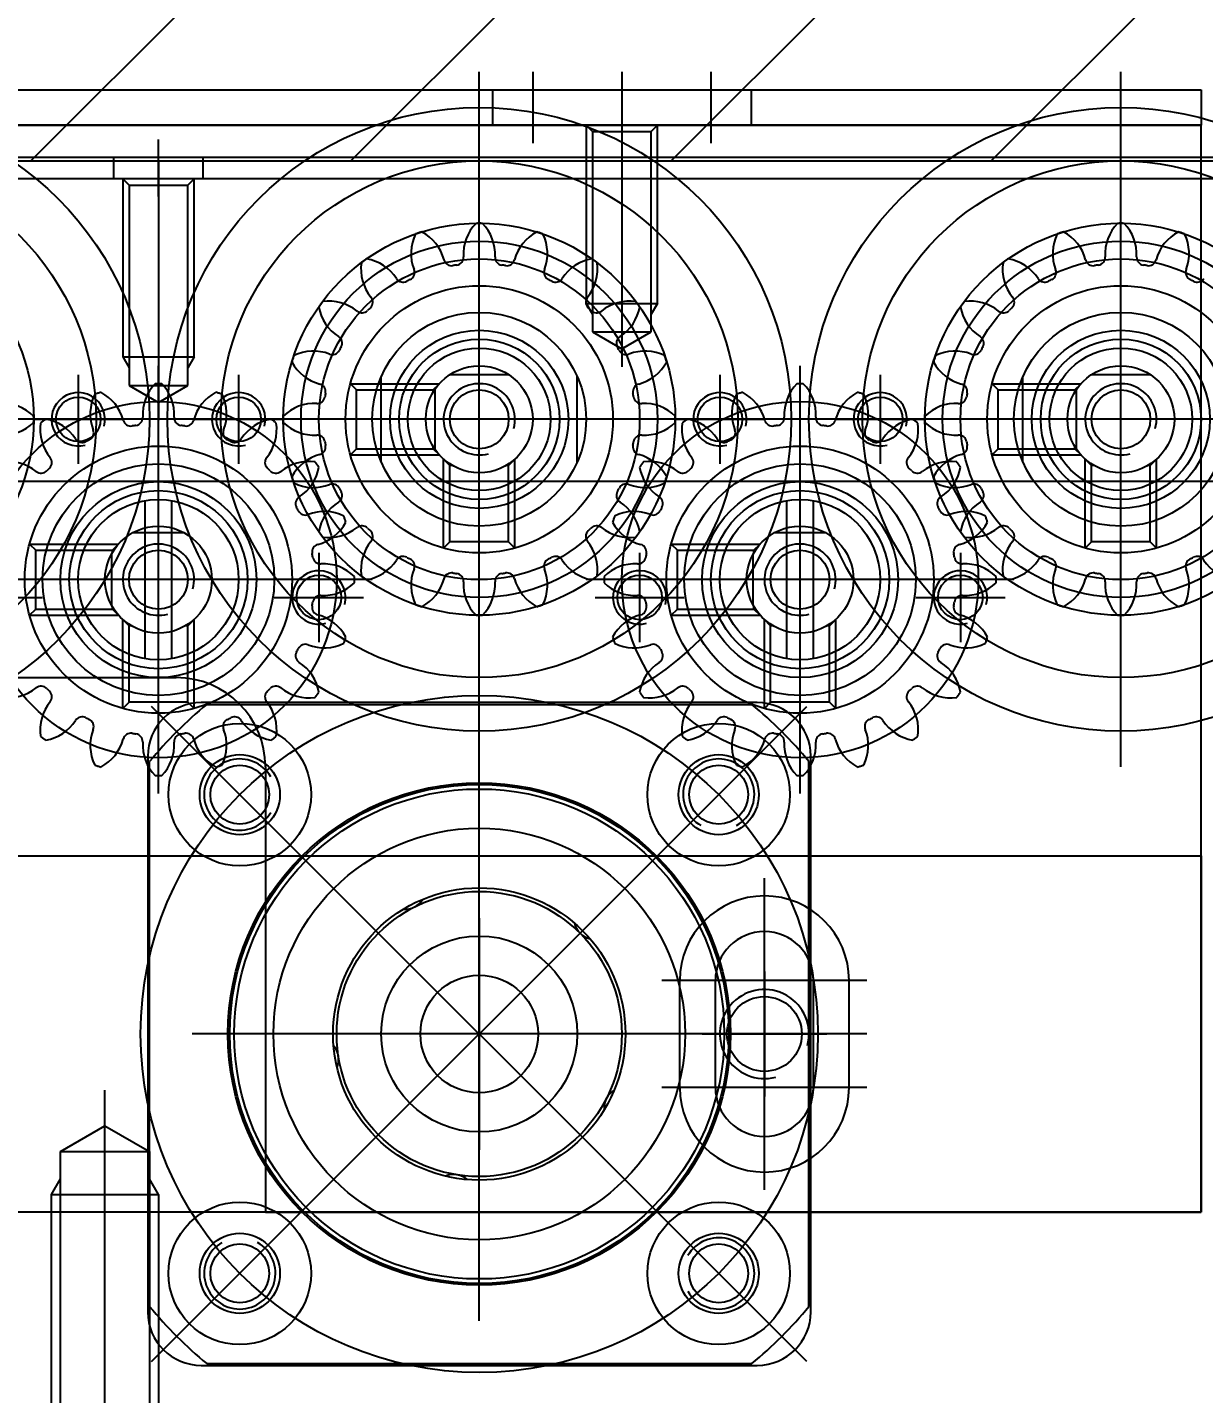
# Model space of a CAD drawing. Header units: inches. Extents: x 0 to 77285, y -118 to 40065.
# Drawn here: x 16558.3 to 16624.3, y 25626.4 to 25703.1 of the extents above; entities that cross this region are included whole.
import ezdxf

# ---------------------------------------------------------------- set-up
doc = ezdxf.new("R2010")
doc.units = ezdxf.units.IN
doc.header["$LTSCALE"] = 5
doc.header["$MEASUREMENT"] = 0
doc.layers.add('A', color=8, linetype='Continuous')
doc.styles.add('SCI', font='')
doc.styles.get('SCI').set_extended_font_data('Gulim')
doc.dimstyles.new('SCH', dxfattribs={"dimtxt": 2.5, "dimasz": 2, "dimexe": 1.25, "dimexo": 0.625, "dimtad": 1, "dimdec": 8, "dimtxsty": 'SCI', "dimcen": 2.5, "dimclrd": 4, "dimclre": 4, "dimclrt": 7, "dimadec": 8, "dimazin": 2, "dimtfac": 1, "dimtdec": 8, "dimtmove": 0, "dimatfit": 3, "dimfxl": 1, "dimarcsym": 0})

# ---------------------------------------------------------------- blocks, each defined once
blk = doc.blocks.new('A$Cc399747e')
h = blk.add_hatch()
h.set_pattern_fill('ANSI31', color=256, scale=4)
h.set_pattern_definition([(45, (8071.277, 63861.461), (-8.980256, 8.980256), [])])
h.paths.add_polyline_path([(891.797, 581), (491.797, 581), (491.797, 281), (891.797, 281)])
at = {"ltscale": 3}
for p, q in [((720.797, 656), (720.797, 633.157)), ((717.797, 639), (717.797, 654)), ((718.297, 636.6), (718.297, 653.5)), ((723.297, 653.5), (723.297, 636.6)), ((723.797, 654), (723.797, 639)), ((717.797, 639), (718.297, 638.134)), ((723.797, 639), (717.797, 639)), ((723.797, 639), (723.297, 638.134)), ((720.797, 635.157), (718.297, 636.6)), ((723.297, 636.6), (718.297, 636.6)), ((723.297, 636.6), (720.797, 635.157)), ((681.797, 612), (681.797, 597)), ((717.797, 612), (717.797, 597)), ((663.797, 608.5), (663.797, 582.5)), ((699.797, 608.5), (699.797, 582.5)), ((672.797, 603), (672.797, 608)), ((690.797, 603), (690.797, 608)), ((708.797, 603), (708.797, 608)), ((675.297, 605.5), (670.297, 605.5)), ((693.297, 605.5), (688.297, 605.5)), ((711.297, 605.5), (706.297, 605.5)), ((729.297, 605.5), (724.297, 605.5)), ((674.297, 604.5), (689.297, 604.5)), ((710.297, 604.5), (725.297, 604.5)), ((655.297, 599), (886.297, 599)), ((677.297, 593), (677.297, 598)), ((686.297, 593), (686.297, 598)), ((713.297, 593), (713.297, 598)), ((722.297, 593), (722.297, 598)), ((650.797, 595.5), (676.797, 595.5)), ((679.797, 595.5), (674.797, 595.5)), ((688.797, 595.5), (683.797, 595.5)), ((686.797, 595.5), (712.797, 595.5)), ((715.797, 595.5), (710.797, 595.5)), ((717.797, 581), (717.797, 595.553)), ((724.797, 595.5), (719.797, 595.5)), ((722.797, 595.5), (748.797, 595.5)), ((717.797, 594.553), (716.147, 593.6)), ((719.447, 593.6), (717.797, 594.553)), ((719.447, 593.6), (716.147, 593.6)), ((716.147, 593.6), (716.147, 582.35)), ((719.447, 582.35), (719.447, 593.6)), ((715.797, 592), (716.147, 592.606)), ((719.797, 592), (719.447, 592.606)), ((719.797, 592), (715.797, 592)), ((715.797, 592), (715.797, 582)), ((719.797, 582), (719.797, 592)), ((716.147, 582.35), (715.797, 582)), ((719.447, 582.35), (716.147, 582.35)), ((719.797, 582), (719.447, 582.35)), ((213.797, 582), (1040.797, 582)), ((213.797, 582), (1040.797, 582)), ((213.797, 580.8), (1040.797, 580.8))]:
    blk.add_line(p, q, dxfattribs=at)
for p, q in [((718.182, 648.385), (681.412, 611.615)), ((681.412, 648.385), (718.182, 611.615)), ((715.397, 648.6), (684.197, 648.6)), ((715.086, 648.5), (684.508, 648.5)), ((699.797, 646.1), (699.797, 613.9)), ((681.197, 645.6), (681.197, 614.4)), ((681.297, 645.289), (681.297, 614.711)), ((684.241, 645.556), (688.483, 641.314)), ((715.354, 645.556), (711.111, 641.314)), ((718.297, 645.289), (718.297, 614.711)), ((718.397, 614.4), (718.397, 645.6)), ((711.797, 640), (659.297, 640)), ((659.297, 640), (659.297, 579)), ((659.297, 620), (659.297, 640)), ((659.297, 640), (884.297, 640)), ((711.797, 615), (711.797, 640)), ((683.797, 638.75), (683.797, 621.25)), ((699.797, 623.5), (699.797, 636.5)), ((683.797, 626.5), (683.797, 633.5)), ((678.047, 633), (689.547, 633)), ((679.047, 633), (679.047, 627)), ((681.047, 633), (681.047, 627)), ((686.547, 633), (686.547, 627)), ((688.547, 633), (688.547, 627)), ((678.047, 630), (689.547, 630)), ((687.297, 630), (680.297, 630)), ((683.697, 630), (715.897, 630)), ((693.297, 630), (706.297, 630)), ((678.047, 627), (689.547, 627)), ((884.297, 620), (659.297, 620)), ((684.241, 614.444), (688.483, 618.686)), ((715.354, 614.444), (711.111, 618.686)), ((681.797, 616.5), (681.797, 592.5)), ((717.797, 616.5), (717.797, 592.5)), ((663.797, 615), (663.797, 576)), ((699.797, 615), (699.797, 576)), ((679.797, 611.729), (679.797, 606.736)), ((679.797, 611.729), (680.147, 611.379)), ((680.147, 611.379), (683.447, 611.379)), ((680.147, 611.379), (680.147, 607.086)), ((683.797, 611.729), (683.447, 611.379)), ((683.447, 611.379), (683.447, 607.086)), ((683.797, 611.729), (683.797, 606.736)), ((684.197, 611.4), (715.397, 611.4)), ((715.086, 611.5), (684.508, 611.5)), ((715.797, 611.729), (715.797, 606.736)), ((715.797, 611.729), (716.147, 611.379)), ((716.147, 611.379), (719.447, 611.379)), ((716.147, 611.379), (716.147, 607.086)), ((719.797, 611.729), (719.447, 611.379)), ((719.447, 611.379), (719.447, 607.086)), ((719.797, 611.729), (719.797, 606.736)), ((681.797, 610), (681.797, 599)), ((826.797, 610), (716.797, 610)), ((717.797, 610), (717.797, 599)), ((681.047, 608.937), (681.047, 600.063)), ((682.547, 608.937), (682.547, 600.063)), ((717.047, 608.937), (717.047, 600.063)), ((718.547, 608.937), (718.547, 600.063)), ((663.797, 607.5), (663.797, 583.5)), ((699.797, 607.5), (699.797, 583.5)), ((680.147, 607.086), (679.797, 606.736)), ((680.147, 607.086), (680.277, 607.086)), ((683.318, 607.086), (683.447, 607.086)), ((683.447, 607.086), (683.797, 606.736)), ((716.147, 607.086), (715.797, 606.736)), ((716.147, 607.086), (716.277, 607.086)), ((719.318, 607.086), (719.447, 607.086)), ((719.447, 607.086), (719.797, 606.736)), ((689.026, 606.5), (684.033, 606.5)), ((684.383, 606.15), (684.033, 606.5)), ((684.383, 606.15), (684.383, 606.021)), ((688.676, 606.15), (684.383, 606.15)), ((684.438, 603.077), (684.438, 605.923)), ((689.026, 606.5), (688.676, 606.15)), ((688.676, 606.15), (688.676, 602.85)), ((725.026, 606.5), (720.033, 606.5)), ((720.383, 606.15), (720.033, 606.5)), ((720.383, 606.15), (720.383, 606.021)), ((724.676, 606.15), (720.383, 606.15)), ((720.438, 603.077), (720.438, 605.923)), ((725.026, 606.5), (724.676, 606.15)), ((724.676, 606.15), (724.676, 602.85)), ((669.797, 604.5), (693.797, 604.5)), ((676.297, 604.5), (687.297, 604.5)), ((705.797, 604.5), (729.797, 604.5)), ((712.297, 604.5), (723.297, 604.5)), ((684.383, 602.85), (684.033, 602.5)), ((684.383, 602.979), (684.383, 602.85)), ((688.676, 602.85), (684.383, 602.85)), ((689.026, 602.5), (688.676, 602.85)), ((720.383, 602.85), (720.033, 602.5)), ((720.383, 602.979), (720.383, 602.85)), ((724.676, 602.85), (720.383, 602.85)), ((725.026, 602.5), (724.676, 602.85)), ((661.797, 602.729), (661.797, 597.736)), ((661.797, 602.729), (662.147, 602.379)), ((662.147, 602.379), (665.447, 602.379)), ((662.147, 602.379), (662.147, 598.086)), ((665.797, 602.729), (665.447, 602.379)), ((665.447, 602.379), (665.447, 598.086)), ((665.797, 602.729), (665.797, 597.736)), ((689.026, 602.5), (684.033, 602.5)), ((697.797, 602.729), (697.797, 597.736)), ((697.797, 602.729), (698.147, 602.379)), ((698.147, 602.379), (701.447, 602.379)), ((698.147, 602.379), (698.147, 598.086)), ((701.797, 602.729), (701.447, 602.379)), ((701.447, 602.379), (701.447, 598.086)), ((701.797, 602.729), (701.797, 597.736)), ((725.026, 602.5), (720.033, 602.5)), ((683.22, 601.859), (680.374, 601.859)), ((719.22, 601.859), (716.374, 601.859)), ((662.147, 598.086), (661.797, 597.736)), ((662.147, 598.086), (662.277, 598.086)), ((665.318, 598.086), (665.447, 598.086)), ((665.447, 598.086), (665.797, 597.736)), ((671.026, 597.5), (666.033, 597.5)), ((666.383, 597.15), (666.033, 597.5)), ((669.297, 597.898), (669.297, 593.102)), ((671.026, 597.5), (670.676, 597.15)), ((694.297, 597.898), (694.297, 593.102)), ((698.147, 598.086), (697.797, 597.736)), ((698.147, 598.086), (698.277, 598.086)), ((701.318, 598.086), (701.447, 598.086)), ((701.447, 598.086), (701.797, 597.736)), ((707.026, 597.5), (702.033, 597.5)), ((702.383, 597.15), (702.033, 597.5)), ((705.297, 597.898), (705.297, 593.102)), ((707.026, 597.5), (706.676, 597.15)), ((666.298, 593.843), (666.298, 597.157)), ((666.383, 597.15), (666.383, 597.021)), ((670.676, 597.15), (666.383, 597.15)), ((670.676, 597.15), (670.676, 593.85)), ((702.298, 593.843), (702.298, 597.157)), ((702.383, 597.15), (702.383, 597.021)), ((706.676, 597.15), (702.383, 597.15)), ((706.676, 597.15), (706.676, 593.85)), ((644.297, 595.5), (683.297, 595.5)), ((651.797, 595.5), (675.797, 595.5)), ((680.297, 595.5), (719.297, 595.5)), ((687.797, 595.5), (711.797, 595.5)), ((716.297, 595.5), (755.297, 595.5)), ((723.797, 595.5), (747.797, 595.5)), ((666.383, 593.85), (666.033, 593.5)), ((666.383, 593.979), (666.383, 593.85)), ((670.676, 593.85), (666.383, 593.85)), ((671.026, 593.5), (670.676, 593.85)), ((702.383, 593.85), (702.033, 593.5)), ((702.383, 593.979), (702.383, 593.85)), ((706.676, 593.85), (702.383, 593.85)), ((707.026, 593.5), (706.676, 593.85)), ((662.14, 592.999), (665.454, 592.999)), ((671.026, 593.5), (666.033, 593.5)), ((698.14, 592.999), (701.454, 592.999)), ((707.026, 593.5), (702.033, 593.5)), ((691.797, 578), (691.797, 592.553)), ((691.797, 591.553), (690.147, 590.6)), ((693.447, 590.6), (691.797, 591.553)), ((693.447, 590.6), (690.147, 590.6)), ((690.147, 590.6), (690.147, 579.35)), ((693.447, 579.35), (693.447, 590.6)), ((689.797, 589), (690.147, 589.606)), ((693.797, 589), (689.797, 589)), ((689.797, 589), (689.797, 579)), ((693.797, 589), (693.447, 589.606)), ((693.797, 579), (693.797, 589)), ((717.797, 583), (717.797, 579.8)), ((715.297, 582), (715.297, 580.8)), ((720.297, 582), (720.297, 580.8)), ((891.797, 581), (491.797, 581)), ((891.797, 581), (491.797, 581)), ((686.797, 576), (686.797, 580)), ((691.797, 576), (691.797, 580)), ((696.797, 576), (696.797, 580)), ((659.297, 579), (884.297, 579)), ((884.297, 579), (659.297, 579)), ((659.297, 577), (659.297, 579)), ((684.547, 577), (684.547, 579)), ((690.147, 579.35), (689.797, 579)), ((693.447, 579.35), (690.147, 579.35)), ((693.797, 579), (693.447, 579.35)), ((699.047, 577), (699.047, 579)), ((884.297, 577), (659.297, 577))]:
    blk.add_line(p, q)
for centre, radius in [((699.797, 630), 19), ((699.797, 630), 19), ((686.362, 643.435), 4), ((713.232, 643.435), 4), ((686.362, 643.435), 2.25), ((686.362, 643.435), 1.65), ((713.232, 643.435), 2.25), ((713.232, 643.435), 1.65), ((699.797, 630), 14.1), ((699.797, 630), 14), ((699.797, 630), 13.75), ((699.797, 630), 11.55), ((699.797, 630), 8.2), ((699.797, 630), 8), ((699.797, 630), 5.5), ((699.797, 630), 3.3), ((683.797, 630), 2.1), ((686.362, 616.565), 4), ((713.232, 616.565), 4), ((686.362, 616.565), 2.25), ((686.362, 616.565), 1.65), ((713.232, 616.565), 2.25), ((713.232, 616.565), 1.65), ((681.797, 604.5), 10), ((717.797, 604.5), 10), ((663.797, 595.5), 17.5), ((699.797, 595.5), 17.5), ((735.797, 595.5), 17.5), ((681.797, 604.5), 7.5), ((717.797, 604.5), 7.5), ((663.797, 595.5), 14.5), ((699.797, 595.5), 14.5), ((735.797, 595.5), 14.5), ((681.797, 604.5), 5), ((681.797, 604.5), 4.5), ((681.797, 604.5), 4.5), ((717.797, 604.5), 5), ((717.797, 604.5), 4.5), ((717.797, 604.5), 4.5), ((681.797, 604.5), 3), ((681.797, 604.5), 3), ((717.797, 604.5), 3), ((717.797, 604.5), 3), ((681.797, 604.5), 1.65), ((717.797, 604.5), 1.65), ((663.797, 595.5), 10), ((699.797, 595.5), 10), ((663.797, 595.5), 7.5), ((699.797, 595.5), 7.5), ((663.797, 595.5), 6), ((699.797, 595.5), 6), ((663.797, 595.5), 5), ((699.797, 595.5), 5), ((663.797, 595.5), 4.5), ((699.797, 595.5), 4.5), ((663.797, 595.5), 4), ((699.797, 595.5), 4), ((663.797, 595.5), 3), ((663.797, 595.5), 3), ((699.797, 595.5), 3), ((699.797, 595.5), 3), ((663.797, 595.5), 1.65), ((699.797, 595.5), 1.65)]:
    blk.add_circle(centre, radius)
for centre, radius in [((681.797, 604.5), 6.5), ((717.797, 604.5), 6.5), ((681.797, 604.5), 5.5), ((717.797, 604.5), 5.5), ((672.797, 605.5), 1.25), ((690.797, 605.5), 1.25), ((708.797, 605.5), 1.25), ((663.797, 595.5), 11), ((699.797, 595.5), 11), ((735.797, 595.5), 11), ((663.797, 595.5), 9), ((699.797, 595.5), 9), ((677.297, 595.5), 1.25), ((686.297, 595.5), 1.25), ((713.297, 595.5), 1.25), ((722.297, 595.5), 1.25)]:
    blk.add_circle(centre, radius, dxfattribs=at)
for centre, radius, start, end in [((684.197, 645.6), 3, 90, 180), ((699.797, 630), 24, 129.57122, 140.42878), ((699.797, 630), 24, 39.57122, 50.42878), ((715.397, 645.6), 3, 0, 90), ((686.362, 643.435), 2, 30, 330), ((713.232, 643.435), 2, 300, 240), ((701.235, 639.077), 1.19, 229.42298, 292.57702), ((683.797, 633), 4.75, 0, 180), ((683.797, 633), 2.75, 0, 180), ((691.608, 634.172), 1.19, 301.42298, 4.57702), ((683.797, 630), 2.5, 165, 105), ((708.875, 631.438), 1.19, 157.42298, 220.57702), ((683.797, 627), 4.75, 180, 0), ((683.797, 627), 2.75, 180, 0), ((693.299, 623.501), 1.19, 13.42298, 76.57702), ((703.97, 621.811), 1.19, 85.42298, 148.57702), ((686.362, 616.565), 2, 120, 60), ((713.232, 616.565), 2, 210, 150), ((683.409, 613.758), 2.5, 135.86546, 183.15785), ((681.797, 604.5), 11, 90, 90.94936), ((681.797, 604.5), 11, 89.05064, 90), ((680.185, 613.758), 2.5, 356.84215, 44.13454), ((719.409, 613.758), 2.5, 135.86546, 183.15785), ((717.797, 604.5), 11, 90, 90.94936), ((717.797, 604.5), 11, 89.05064, 90), ((716.185, 613.758), 2.5, 356.84215, 44.13454), ((680.47, 613.803), 2.5, 153.86546, 201.15785), ((681.797, 604.5), 11, 108, 108.94936), ((681.797, 604.5), 11, 107.05064, 108), ((677.403, 612.806), 2.5, 14.84215, 62.13454), ((684.197, 614.4), 3, 180, 270), ((699.797, 630), 24, 219.57122, 230.42878), ((686.191, 612.806), 2.5, 117.86546, 165.15785), ((681.797, 604.5), 11, 72, 72.94936), ((681.797, 604.5), 11, 71.05064, 72), ((683.125, 613.803), 2.5, 338.84215, 26.13454), ((716.797, 615), 5, 180, 270), ((716.47, 613.803), 2.5, 153.86546, 201.15785), ((717.797, 604.5), 11, 108, 108.94936), ((717.797, 604.5), 11, 107.05064, 108), ((713.403, 612.806), 2.5, 14.84215, 62.13454), ((699.797, 630), 24, 309.57122, 320.42878), ((715.397, 614.4), 3, 270, 0), ((722.191, 612.806), 2.5, 117.86546, 165.15785), ((717.797, 604.5), 11, 72, 72.94936), ((717.797, 604.5), 11, 71.05064, 72), ((719.125, 613.803), 2.5, 338.84215, 26.13454), ((681.797, 604.5), 11, 125.05064, 126), ((675.052, 611.042), 2.5, 32.84215, 80.13454), ((680.472, 613.596), 0.442, 278.28904, 3.15785), ((683.122, 613.596), 0.442, 176.84215, 261.71096), ((688.543, 611.042), 2.5, 99.86546, 147.15785), ((681.797, 604.5), 11, 54, 54.94936), ((717.797, 604.5), 11, 125.05064, 126), ((711.052, 611.042), 2.5, 32.84215, 80.13454), ((716.472, 613.596), 0.442, 278.28904, 3.15785), ((719.122, 613.596), 0.442, 176.84215, 261.71096), ((724.543, 611.042), 2.5, 99.86546, 147.15785), ((717.797, 604.5), 11, 54, 54.94936), ((677.66, 612.937), 2.5, 171.86546, 219.15785), ((681.797, 604.5), 11, 126, 126.94936), ((677.726, 612.741), 0.442, 296.28904, 21.15785), ((680.247, 613.56), 0.442, 194.84215, 279.71096), ((681.797, 604.5), 8.75, 99, 99.71096), ((681.797, 604.5), 8.75, 98.28904, 99), ((681.797, 604.5), 8.75, 81, 81.71096), ((681.797, 604.5), 8.75, 80.28904, 81), ((683.348, 613.56), 0.442, 260.28904, 345.15785), ((685.868, 612.741), 0.442, 158.84215, 243.71096), ((685.935, 612.937), 2.5, 320.84215, 8.13454), ((681.797, 604.5), 11, 53.05064, 54), ((713.66, 612.937), 2.5, 171.86546, 219.15785), ((717.797, 604.5), 11, 126, 126.94936), ((713.726, 612.741), 0.442, 296.28904, 21.15785), ((716.247, 613.56), 0.442, 194.84215, 279.71096), ((717.797, 604.5), 8.75, 99, 99.71096), ((717.797, 604.5), 8.75, 98.28904, 99), ((717.797, 604.5), 8.75, 81, 81.71096), ((717.797, 604.5), 8.75, 80.28904, 81), ((719.348, 613.56), 0.442, 260.28904, 345.15785), ((721.868, 612.741), 0.442, 158.84215, 243.71096), ((721.935, 612.937), 2.5, 320.84215, 8.13454), ((717.797, 604.5), 11, 53.05064, 54), ((677.523, 612.637), 0.442, 212.84215, 297.71096), ((681.797, 604.5), 8.75, 117, 117.71096), ((681.797, 604.5), 8.75, 116.28904, 117), ((681.797, 604.5), 8.75, 63, 63.71096), ((681.797, 604.5), 8.75, 62.28904, 63), ((686.071, 612.637), 0.442, 242.28904, 327.15785), ((713.523, 612.637), 0.442, 212.84215, 297.71096), ((717.797, 604.5), 8.75, 117, 117.71096), ((717.797, 604.5), 8.75, 116.28904, 117), ((717.797, 604.5), 8.75, 63, 63.71096), ((717.797, 604.5), 8.75, 62.28904, 63), ((722.071, 612.637), 0.442, 242.28904, 327.15785), ((675.379, 611.08), 0.442, 314.28904, 39.15785), ((688.215, 611.08), 0.442, 140.84215, 225.71096), ((711.379, 611.08), 0.442, 314.28904, 39.15785), ((724.215, 611.08), 0.442, 140.84215, 225.71096), ((681.797, 604.5), 11, 144, 144.94936), ((675.255, 611.246), 2.5, 189.86546, 237.15785), ((681.797, 604.5), 11, 143.05064, 144), ((673.36, 608.637), 2.5, 50.84215, 98.13454), ((675.218, 610.918), 0.442, 230.84215, 315.71096), ((681.797, 604.5), 8.75, 135, 135.71096), ((681.797, 604.5), 8.75, 134.28904, 135), ((681.797, 604.5), 8.75, 45, 45.71096), ((681.797, 604.5), 8.75, 44.28904, 45), ((688.377, 610.918), 0.442, 224.28904, 309.15785), ((690.234, 608.637), 2.5, 81.86546, 129.15785), ((688.339, 611.246), 2.5, 302.84215, 350.13454), ((681.797, 604.5), 11, 36, 36.94936), ((681.797, 604.5), 11, 35.05064, 36), ((717.797, 604.5), 11, 144, 144.94936), ((711.255, 611.246), 2.5, 189.86546, 237.15785), ((717.797, 604.5), 11, 143.05064, 144), ((709.36, 608.637), 2.5, 50.84215, 98.13454), ((711.218, 610.918), 0.442, 230.84215, 315.71096), ((717.797, 604.5), 8.75, 135, 135.71096), ((717.797, 604.5), 8.75, 134.28904, 135), ((717.797, 604.5), 8.75, 45, 45.71096), ((717.797, 604.5), 8.75, 44.28904, 45), ((724.377, 610.918), 0.442, 224.28904, 309.15785), ((726.234, 608.637), 2.5, 81.86546, 129.15785), ((673.66, 608.774), 0.442, 332.28904, 57.15785), ((689.935, 608.774), 0.442, 122.84215, 207.71096), ((709.66, 608.774), 0.442, 332.28904, 57.15785), ((672.495, 605.828), 2.5, 68.84215, 116.13454), ((673.556, 608.571), 0.442, 248.84215, 333.71096), ((681.797, 604.5), 8.75, 153, 153.71096), ((681.797, 604.5), 8.75, 152.28904, 153), ((681.797, 604.5), 8.75, 27, 27.71096), ((681.797, 604.5), 8.75, 26.28904, 27), ((690.038, 608.571), 0.442, 206.28904, 291.15785), ((691.1, 605.828), 2.5, 63.86546, 111.15785), ((708.495, 605.828), 2.5, 68.84215, 116.13454), ((709.556, 608.571), 0.442, 248.84215, 333.71096), ((717.797, 604.5), 8.75, 153, 153.71096), ((717.797, 604.5), 8.75, 152.28904, 153), ((681.797, 604.5), 11, 162, 162.94936), ((673.491, 608.894), 2.5, 207.86546, 255.15785), ((681.797, 604.5), 11, 161.05064, 162), ((690.104, 608.894), 2.5, 284.84215, 332.13454), ((681.797, 604.5), 11, 18, 18.94936), ((681.797, 604.5), 11, 17.05064, 18), ((717.797, 604.5), 11, 162, 162.94936), ((709.491, 608.894), 2.5, 207.86546, 255.15785), ((717.797, 604.5), 11, 161.05064, 162), ((662.47, 604.803), 2.5, 153.86546, 201.15785), ((663.797, 595.5), 11, 108, 108.94936), ((663.797, 595.5), 11, 107.05064, 108), ((659.403, 603.806), 2.5, 14.84215, 62.13454), ((665.409, 604.758), 2.5, 135.86546, 183.15785), ((663.797, 595.5), 11, 90, 90.94936), ((663.797, 595.5), 11, 89.05064, 90), ((662.185, 604.758), 2.5, 356.84215, 44.13454), ((668.191, 603.806), 2.5, 117.86546, 165.15785), ((663.797, 595.5), 11, 72, 72.94936), ((663.797, 595.5), 11, 71.05064, 72), ((665.125, 604.803), 2.5, 338.84215, 26.13454), ((672.737, 606.051), 0.442, 350.28904, 75.15785), ((681.797, 604.5), 8.75, 171, 171.71096), ((681.797, 604.5), 8.75, 170.28904, 171), ((681.797, 604.5), 2, 165, 105), ((690.857, 606.051), 0.442, 104.84215, 189.71096), ((681.797, 604.5), 8.75, 9, 9.71096), ((681.797, 604.5), 8.75, 8.28904, 9), ((698.47, 604.803), 2.5, 153.86546, 201.15785), ((699.797, 595.5), 11, 108, 108.94936), ((699.797, 595.5), 11, 107.05064, 108), ((695.403, 603.806), 2.5, 14.84215, 62.13454), ((701.409, 604.758), 2.5, 135.86546, 183.15785), ((699.797, 595.5), 11, 90, 90.94936), ((699.797, 595.5), 11, 89.05064, 90), ((698.185, 604.758), 2.5, 356.84215, 44.13454), ((704.191, 603.806), 2.5, 117.86546, 165.15785), ((699.797, 595.5), 11, 72, 72.94936), ((699.797, 595.5), 11, 71.05064, 72), ((701.125, 604.803), 2.5, 338.84215, 26.13454), ((708.737, 606.051), 0.442, 350.28904, 75.15785), ((717.797, 604.5), 8.75, 171, 171.71096), ((717.797, 604.5), 8.75, 170.28904, 171), ((717.797, 604.5), 2, 165, 105), ((672.54, 602.888), 2.5, 86.84215, 134.13454), ((672.702, 605.825), 0.442, 266.84215, 351.71096), ((690.893, 605.825), 0.442, 188.28904, 273.15785), ((691.055, 602.888), 2.5, 45.86546, 93.15785), ((708.54, 602.888), 2.5, 86.84215, 134.13454), ((708.702, 605.825), 0.442, 266.84215, 351.71096), ((657.052, 602.042), 2.5, 32.84215, 80.13454), ((662.247, 604.56), 0.442, 194.84215, 279.71096), ((662.472, 604.596), 0.442, 278.28904, 3.15785), ((665.122, 604.596), 0.442, 176.84215, 261.71096), ((665.348, 604.56), 0.442, 260.28904, 345.15785), ((670.543, 602.042), 2.5, 99.86546, 147.15785), ((663.797, 595.5), 11, 54, 54.94936), ((663.797, 595.5), 11, 53.05064, 54), ((681.797, 604.5), 11, 179.05064, 180), ((681.797, 604.5), 11, 180, 180.94936), ((672.54, 606.112), 2.5, 225.86546, 273.15785), ((691.055, 606.112), 2.5, 266.84215, 314.13454), ((681.797, 604.5), 11, 360, 0.94936), ((681.797, 604.5), 11, 359.05064, 0), ((699.797, 595.5), 11, 126, 126.94936), ((699.797, 595.5), 11, 125.05064, 126), ((693.052, 602.042), 2.5, 32.84215, 80.13454), ((698.247, 604.56), 0.442, 194.84215, 279.71096), ((698.472, 604.596), 0.442, 278.28904, 3.15785), ((701.122, 604.596), 0.442, 176.84215, 261.71096), ((701.348, 604.56), 0.442, 260.28904, 345.15785), ((706.543, 602.042), 2.5, 99.86546, 147.15785), ((699.797, 595.5), 11, 54, 54.94936), ((699.797, 595.5), 11, 53.05064, 54), ((717.797, 604.5), 11, 179.05064, 180), ((717.797, 604.5), 11, 180, 180.94936), ((708.54, 606.112), 2.5, 225.86546, 273.15785), ((659.726, 603.741), 0.442, 296.28904, 21.15785), ((663.797, 595.5), 8.75, 99, 99.71096), ((663.797, 595.5), 8.75, 98.28904, 99), ((663.797, 595.5), 8.75, 81, 81.71096), ((663.797, 595.5), 8.75, 80.28904, 81), ((667.868, 603.741), 0.442, 158.84215, 243.71096), ((667.935, 603.937), 2.5, 320.84215, 8.13454), ((672.702, 603.175), 0.442, 8.28904, 93.15785), ((690.893, 603.175), 0.442, 86.84215, 171.71096), ((695.66, 603.937), 2.5, 171.86546, 219.15785), ((695.726, 603.741), 0.442, 296.28904, 21.15785), ((699.797, 595.5), 8.75, 99, 99.71096), ((699.797, 595.5), 8.75, 98.28904, 99), ((699.797, 595.5), 8.75, 81, 81.71096), ((699.797, 595.5), 8.75, 80.28904, 81), ((703.868, 603.741), 0.442, 158.84215, 243.71096), ((703.935, 603.937), 2.5, 320.84215, 8.13454), ((708.702, 603.175), 0.442, 8.28904, 93.15785), ((659.523, 603.637), 0.442, 212.84215, 297.71096), ((663.797, 595.5), 8.75, 117, 117.71096), ((663.797, 595.5), 8.75, 116.28904, 117), ((663.797, 595.5), 8.75, 63, 63.71096), ((663.797, 595.5), 8.75, 62.28904, 63), ((668.071, 603.637), 0.442, 242.28904, 327.15785), ((672.737, 602.95), 0.442, 284.84215, 9.71096), ((681.797, 604.5), 8.75, 188.28904, 189), ((681.797, 604.5), 8.75, 189, 189.71096), ((690.857, 602.95), 0.442, 170.28904, 255.15785), ((681.797, 604.5), 8.75, 350.28904, 351), ((681.797, 604.5), 8.75, 351, 351.71096), ((695.523, 603.637), 0.442, 212.84215, 297.71096), ((699.797, 595.5), 8.75, 117, 117.71096), ((699.797, 595.5), 8.75, 116.28904, 117), ((699.797, 595.5), 8.75, 63, 63.71096), ((699.797, 595.5), 8.75, 62.28904, 63), ((704.071, 603.637), 0.442, 242.28904, 327.15785), ((708.737, 602.95), 0.442, 284.84215, 9.71096), ((717.797, 604.5), 8.75, 188.28904, 189), ((717.797, 604.5), 8.75, 189, 189.71096), ((670.215, 602.08), 0.442, 140.84215, 225.71096), ((672.234, 599.637), 2.5, 81.86546, 129.15785), ((673.491, 600.106), 2.5, 104.84215, 152.13454), ((663.797, 595.5), 11, 36, 36.94936), ((690.104, 600.106), 2.5, 27.86546, 75.15785), ((699.797, 595.5), 11, 143.05064, 144), ((691.36, 599.637), 2.5, 50.84215, 98.13454), ((693.379, 602.08), 0.442, 314.28904, 39.15785), ((706.215, 602.08), 0.442, 140.84215, 225.71096), ((708.234, 599.637), 2.5, 81.86546, 129.15785), ((709.491, 600.106), 2.5, 104.84215, 152.13454), ((699.797, 595.5), 11, 36, 36.94936), ((663.797, 595.5), 8.75, 45, 45.71096), ((663.797, 595.5), 8.75, 44.28904, 45), ((670.377, 601.918), 0.442, 224.28904, 309.15785), ((681.797, 604.5), 11, 197.05064, 198), ((670.339, 602.246), 2.5, 302.84215, 350.13454), ((663.797, 595.5), 11, 35.05064, 36), ((699.797, 595.5), 11, 144, 144.94936), ((693.255, 602.246), 2.5, 189.86546, 237.15785), ((681.797, 604.5), 11, 342, 342.94936), ((693.218, 601.918), 0.442, 230.84215, 315.71096), ((699.797, 595.5), 8.75, 135, 135.71096), ((699.797, 595.5), 8.75, 134.28904, 135), ((699.797, 595.5), 8.75, 45, 45.71096), ((699.797, 595.5), 8.75, 44.28904, 45), ((706.377, 601.918), 0.442, 224.28904, 309.15785), ((717.797, 604.5), 11, 197.05064, 198), ((706.339, 602.246), 2.5, 302.84215, 350.13454), ((699.797, 595.5), 11, 35.05064, 36), ((681.797, 604.5), 11, 198, 198.94936), ((672.495, 603.172), 2.5, 243.86546, 291.15785), ((673.556, 600.429), 0.442, 26.28904, 111.15785), ((681.797, 604.5), 8.75, 206.28904, 207), ((681.797, 604.5), 8.75, 207, 207.71096), ((681.797, 604.5), 8.75, 332.28904, 333), ((681.797, 604.5), 8.75, 333, 333.71096), ((690.038, 600.429), 0.442, 68.84215, 153.71096), ((691.1, 603.172), 2.5, 248.84215, 296.13454), ((681.797, 604.5), 11, 341.05064, 342), ((717.797, 604.5), 11, 198, 198.94936), ((708.495, 603.172), 2.5, 243.86546, 291.15785), ((709.556, 600.429), 0.442, 26.28904, 111.15785), ((717.797, 604.5), 8.75, 206.28904, 207), ((717.797, 604.5), 8.75, 207, 207.71096), ((671.935, 599.774), 0.442, 122.84215, 207.71096), ((675.255, 597.754), 2.5, 122.84215, 170.13454), ((673.66, 600.226), 0.442, 302.84215, 27.71096), ((689.935, 600.226), 0.442, 152.28904, 237.15785), ((688.339, 597.754), 2.5, 9.86546, 57.15785), ((691.66, 599.774), 0.442, 332.28904, 57.15785), ((707.935, 599.774), 0.442, 122.84215, 207.71096), ((711.255, 597.754), 2.5, 122.84215, 170.13454), ((709.66, 600.226), 0.442, 302.84215, 27.71096), ((663.797, 595.5), 8.75, 27, 27.71096), ((663.797, 595.5), 8.75, 26.28904, 27), ((672.038, 599.571), 0.442, 206.28904, 291.15785), ((673.1, 596.828), 2.5, 63.86546, 111.15785), ((663.797, 595.5), 11, 18, 18.94936), ((699.797, 595.5), 11, 161.05064, 162), ((690.495, 596.828), 2.5, 68.84215, 116.13454), ((691.556, 599.571), 0.442, 248.84215, 333.71096), ((699.797, 595.5), 8.75, 153, 153.71096), ((699.797, 595.5), 8.75, 152.28904, 153), ((699.797, 595.5), 8.75, 27, 27.71096), ((699.797, 595.5), 8.75, 26.28904, 27), ((708.038, 599.571), 0.442, 206.28904, 291.15785), ((709.1, 596.828), 2.5, 63.86546, 111.15785), ((699.797, 595.5), 11, 18, 18.94936), ((672.104, 599.894), 2.5, 284.84215, 332.13454), ((681.797, 604.5), 11, 215.05064, 216), ((673.36, 600.363), 2.5, 261.86546, 309.15785), ((663.797, 595.5), 11, 17.05064, 18), ((675.218, 598.082), 0.442, 44.28904, 129.15785), ((681.797, 604.5), 8.75, 224.28904, 225), ((681.797, 604.5), 8.75, 225, 225.71096), ((675.379, 597.921), 0.442, 320.84215, 45.71096), ((688.215, 597.921), 0.442, 134.28904, 219.15785), ((681.797, 604.5), 8.75, 314.28904, 315), ((681.797, 604.5), 8.75, 315, 315.71096), ((688.377, 598.082), 0.442, 50.84215, 135.71096), ((690.234, 600.363), 2.5, 230.84215, 278.13454), ((699.797, 595.5), 11, 162, 162.94936), ((691.491, 599.894), 2.5, 207.86546, 255.15785), ((681.797, 604.5), 11, 324, 324.94936), ((708.104, 599.894), 2.5, 284.84215, 332.13454), ((717.797, 604.5), 11, 215.05064, 216), ((709.36, 600.363), 2.5, 261.86546, 309.15785), ((699.797, 595.5), 11, 17.05064, 18), ((711.218, 598.082), 0.442, 44.28904, 129.15785), ((717.797, 604.5), 8.75, 224.28904, 225), ((717.797, 604.5), 8.75, 225, 225.71096), ((711.379, 597.921), 0.442, 320.84215, 45.71096), ((724.215, 597.921), 0.442, 134.28904, 219.15785), ((717.797, 604.5), 8.75, 314.28904, 315), ((717.797, 604.5), 8.75, 315, 315.71096), ((724.377, 598.082), 0.442, 50.84215, 135.71096), ((726.234, 600.363), 2.5, 230.84215, 278.13454), ((663.797, 595.5), 2, 165, 105), ((672.857, 597.051), 0.442, 104.84215, 189.71096), ((681.797, 604.5), 11, 216, 216.94936), ((677.66, 596.063), 2.5, 140.84215, 188.13454), ((685.935, 596.063), 2.5, 351.86546, 39.15785), ((681.797, 604.5), 11, 323.05064, 324), ((690.737, 597.051), 0.442, 350.28904, 75.15785), ((699.797, 595.5), 2, 165, 105), ((708.857, 597.051), 0.442, 104.84215, 189.71096), ((717.797, 604.5), 11, 216, 216.94936), ((713.66, 596.063), 2.5, 140.84215, 188.13454), ((721.935, 596.063), 2.5, 351.86546, 39.15785), ((663.797, 595.5), 8.75, 9, 9.71096), ((663.797, 595.5), 8.75, 8.28904, 9), ((672.893, 596.825), 0.442, 188.28904, 273.15785), ((677.523, 596.363), 0.442, 62.28904, 147.15785), ((681.797, 604.5), 8.75, 242.28904, 243), ((681.797, 604.5), 8.75, 243, 243.71096), ((677.726, 596.259), 0.442, 338.84215, 63.71096), ((685.868, 596.259), 0.442, 116.28904, 201.15785), ((681.797, 604.5), 8.75, 296.28904, 297), ((681.797, 604.5), 8.75, 297, 297.71096), ((686.071, 596.363), 0.442, 32.84215, 117.71096), ((690.702, 596.825), 0.442, 266.84215, 351.71096), ((699.797, 595.5), 8.75, 171, 171.71096), ((699.797, 595.5), 8.75, 170.28904, 171), ((699.797, 595.5), 8.75, 9, 9.71096), ((699.797, 595.5), 8.75, 8.28904, 9), ((708.893, 596.825), 0.442, 188.28904, 273.15785), ((713.523, 596.363), 0.442, 62.28904, 147.15785), ((717.797, 604.5), 8.75, 242.28904, 243), ((717.797, 604.5), 8.75, 243, 243.71096), ((713.726, 596.259), 0.442, 338.84215, 63.71096), ((721.868, 596.259), 0.442, 116.28904, 201.15785), ((717.797, 604.5), 8.75, 296.28904, 297), ((717.797, 604.5), 8.75, 297, 297.71096), ((722.071, 596.363), 0.442, 32.84215, 117.71096), ((673.055, 593.888), 2.5, 45.86546, 93.15785), ((675.052, 597.958), 2.5, 279.86546, 327.15785), ((680.47, 595.197), 2.5, 158.84215, 206.13454), ((680.247, 595.44), 0.442, 80.28904, 165.15785), ((681.797, 604.5), 8.75, 260.28904, 261), ((681.797, 604.5), 8.75, 261, 261.71096), ((681.797, 604.5), 8.75, 278.28904, 279), ((681.797, 604.5), 8.75, 279, 279.71096), ((683.348, 595.44), 0.442, 14.84215, 99.71096), ((683.125, 595.197), 2.5, 333.86546, 21.15785), ((688.543, 597.958), 2.5, 212.84215, 260.13454), ((690.54, 593.888), 2.5, 86.84215, 134.13454), ((709.055, 593.888), 2.5, 45.86546, 93.15785), ((711.052, 597.958), 2.5, 279.86546, 327.15785), ((716.47, 595.197), 2.5, 158.84215, 206.13454), ((716.247, 595.44), 0.442, 80.28904, 165.15785), ((717.797, 604.5), 8.75, 260.28904, 261), ((717.797, 604.5), 8.75, 261, 261.71096), ((717.797, 604.5), 8.75, 278.28904, 279), ((717.797, 604.5), 8.75, 279, 279.71096), ((719.348, 595.44), 0.442, 14.84215, 99.71096), ((719.125, 595.197), 2.5, 333.86546, 21.15785), ((724.543, 597.958), 2.5, 212.84215, 260.13454), ((726.54, 593.888), 2.5, 86.84215, 134.13454), ((673.055, 597.112), 2.5, 266.84215, 314.13454), ((663.797, 595.5), 11, 360, 0.94936), ((663.797, 595.5), 11, 359.05064, 0), ((681.797, 604.5), 11, 233.05064, 234), ((681.797, 604.5), 11, 234, 234.94936), ((677.403, 596.194), 2.5, 297.86546, 345.15785), ((680.472, 595.405), 0.442, 356.84215, 81.71096), ((683.409, 595.242), 2.5, 176.84215, 224.13454), ((680.185, 595.242), 2.5, 315.86546, 3.15785), ((683.122, 595.405), 0.442, 98.28904, 183.15785), ((686.191, 596.194), 2.5, 194.84215, 242.13454), ((681.797, 604.5), 11, 305.05064, 306), ((681.797, 604.5), 11, 306, 306.94936), ((699.797, 595.5), 11, 179.05064, 180), ((699.797, 595.5), 11, 180, 180.94936), ((690.54, 597.112), 2.5, 225.86546, 273.15785), ((709.055, 597.112), 2.5, 266.84215, 314.13454), ((699.797, 595.5), 11, 360, 0.94936), ((699.797, 595.5), 11, 359.05064, 0), ((717.797, 604.5), 11, 233.05064, 234), ((717.797, 604.5), 11, 234, 234.94936), ((713.403, 596.194), 2.5, 297.86546, 345.15785), ((716.472, 595.405), 0.442, 356.84215, 81.71096), ((719.409, 595.242), 2.5, 176.84215, 224.13454), ((716.185, 595.242), 2.5, 315.86546, 3.15785), ((719.122, 595.405), 0.442, 98.28904, 183.15785), ((722.191, 596.194), 2.5, 194.84215, 242.13454), ((717.797, 604.5), 11, 305.05064, 306), ((717.797, 604.5), 11, 306, 306.94936), ((735.797, 595.5), 11, 179.05064, 180), ((735.797, 595.5), 11, 180, 180.94936), ((726.54, 597.112), 2.5, 225.86546, 273.15785), ((672.893, 594.175), 0.442, 86.84215, 171.71096), ((690.702, 594.175), 0.442, 8.28904, 93.15785), ((708.893, 594.175), 0.442, 86.84215, 171.71096), ((672.857, 593.95), 0.442, 170.28904, 255.15785), ((663.797, 595.5), 8.75, 350.28904, 351), ((663.797, 595.5), 8.75, 351, 351.71096), ((681.797, 604.5), 11, 251.05064, 252), ((681.797, 604.5), 11, 252, 252.94936), ((681.797, 604.5), 11, 287.05064, 288), ((681.797, 604.5), 11, 288, 288.94936), ((690.737, 593.95), 0.442, 284.84215, 9.71096), ((699.797, 595.5), 8.75, 188.28904, 189), ((699.797, 595.5), 8.75, 189, 189.71096), ((708.857, 593.95), 0.442, 170.28904, 255.15785), ((699.797, 595.5), 8.75, 350.28904, 351), ((699.797, 595.5), 8.75, 351, 351.71096), ((717.797, 604.5), 11, 251.05064, 252), ((717.797, 604.5), 11, 252, 252.94936), ((717.797, 604.5), 11, 287.05064, 288), ((717.797, 604.5), 11, 288, 288.94936), ((672.104, 591.106), 2.5, 27.86546, 75.15785), ((681.797, 604.5), 11, 269.05064, 270), ((681.797, 604.5), 11, 270, 270.94936), ((691.491, 591.106), 2.5, 104.84215, 152.13454), ((708.104, 591.106), 2.5, 27.86546, 75.15785), ((717.797, 604.5), 11, 269.05064, 270), ((717.797, 604.5), 11, 270, 270.94936), ((663.797, 595.5), 11, 341.05064, 342), ((663.797, 595.5), 11, 342, 342.94936), ((699.797, 595.5), 11, 197.05064, 198), ((699.797, 595.5), 11, 198, 198.94936), ((699.797, 595.5), 11, 341.05064, 342), ((699.797, 595.5), 11, 342, 342.94936), ((671.935, 591.226), 0.442, 152.28904, 237.15785), ((663.797, 595.5), 8.75, 332.28904, 333), ((663.797, 595.5), 8.75, 333, 333.71096), ((672.038, 591.429), 0.442, 68.84215, 153.71096), ((673.1, 594.172), 2.5, 248.84215, 296.13454), ((690.495, 594.172), 2.5, 243.86546, 291.15785), ((691.556, 591.429), 0.442, 26.28904, 111.15785), ((691.66, 591.226), 0.442, 302.84215, 27.71096), ((699.797, 595.5), 8.75, 206.28904, 207), ((699.797, 595.5), 8.75, 207, 207.71096), ((707.935, 591.226), 0.442, 152.28904, 237.15785), ((699.797, 595.5), 8.75, 332.28904, 333), ((699.797, 595.5), 8.75, 333, 333.71096), ((708.038, 591.429), 0.442, 68.84215, 153.71096), ((709.1, 594.172), 2.5, 248.84215, 296.13454), ((670.339, 588.754), 2.5, 9.86546, 57.15785), ((693.255, 588.754), 2.5, 122.84215, 170.13454), ((706.339, 588.754), 2.5, 9.86546, 57.15785), ((670.215, 588.921), 0.442, 134.28904, 219.15785), ((663.797, 595.5), 8.75, 314.28904, 315), ((663.797, 595.5), 8.75, 315, 315.71096), ((670.377, 589.082), 0.442, 50.84215, 135.71096), ((672.234, 591.363), 2.5, 230.84215, 278.13454), ((663.797, 595.5), 11, 323.05064, 324), ((663.797, 595.5), 11, 324, 324.94936), ((699.797, 595.5), 11, 215.05064, 216), ((699.797, 595.5), 11, 216, 216.94936), ((691.36, 591.363), 2.5, 261.86546, 309.15785), ((693.218, 589.082), 0.442, 44.28904, 129.15785), ((699.797, 595.5), 8.75, 224.28904, 225), ((699.797, 595.5), 8.75, 225, 225.71096), ((693.379, 588.921), 0.442, 320.84215, 45.71096), ((706.215, 588.921), 0.442, 134.28904, 219.15785), ((699.797, 595.5), 8.75, 314.28904, 315), ((699.797, 595.5), 8.75, 315, 315.71096), ((706.377, 589.082), 0.442, 50.84215, 135.71096), ((708.234, 591.363), 2.5, 230.84215, 278.13454), ((699.797, 595.5), 11, 323.05064, 324), ((699.797, 595.5), 11, 324, 324.94936), ((667.935, 587.063), 2.5, 351.86546, 39.15785), ((695.66, 587.063), 2.5, 140.84215, 188.13454), ((703.935, 587.063), 2.5, 351.86546, 39.15785), ((659.523, 587.363), 0.442, 62.28904, 147.15785), ((663.797, 595.5), 8.75, 242.28904, 243), ((663.797, 595.5), 8.75, 243, 243.71096), ((659.726, 587.259), 0.442, 338.84215, 63.71096), ((667.868, 587.259), 0.442, 116.28904, 201.15785), ((663.797, 595.5), 8.75, 296.28904, 297), ((663.797, 595.5), 8.75, 297, 297.71096), ((668.071, 587.363), 0.442, 32.84215, 117.71096), ((670.543, 588.958), 2.5, 212.84215, 260.13454), ((693.052, 588.958), 2.5, 279.86546, 327.15785), ((695.523, 587.363), 0.442, 62.28904, 147.15785), ((699.797, 595.5), 8.75, 242.28904, 243), ((699.797, 595.5), 8.75, 243, 243.71096), ((695.726, 587.259), 0.442, 338.84215, 63.71096), ((703.868, 587.259), 0.442, 116.28904, 201.15785), ((699.797, 595.5), 8.75, 296.28904, 297), ((699.797, 595.5), 8.75, 297, 297.71096), ((704.071, 587.363), 0.442, 32.84215, 117.71096), ((706.543, 588.958), 2.5, 212.84215, 260.13454), ((662.47, 586.197), 2.5, 158.84215, 206.13454), ((662.247, 586.44), 0.442, 80.28904, 165.15785), ((663.797, 595.5), 8.75, 260.28904, 261), ((663.797, 595.5), 8.75, 261, 261.71096), ((662.472, 586.405), 0.442, 356.84215, 81.71096), ((665.122, 586.405), 0.442, 98.28904, 183.15785), ((663.797, 595.5), 8.75, 278.28904, 279), ((663.797, 595.5), 8.75, 279, 279.71096), ((665.348, 586.44), 0.442, 14.84215, 99.71096), ((665.125, 586.197), 2.5, 333.86546, 21.15785), ((663.797, 595.5), 11, 306, 306.94936), ((699.797, 595.5), 11, 233.05064, 234), ((698.47, 586.197), 2.5, 158.84215, 206.13454), ((698.247, 586.44), 0.442, 80.28904, 165.15785), ((699.797, 595.5), 8.75, 260.28904, 261), ((699.797, 595.5), 8.75, 261, 261.71096), ((698.472, 586.405), 0.442, 356.84215, 81.71096), ((701.122, 586.405), 0.442, 98.28904, 183.15785), ((699.797, 595.5), 8.75, 278.28904, 279), ((699.797, 595.5), 8.75, 279, 279.71096), ((701.348, 586.44), 0.442, 14.84215, 99.71096), ((701.125, 586.197), 2.5, 333.86546, 21.15785), ((699.797, 595.5), 11, 306, 306.94936), ((659.403, 587.194), 2.5, 297.86546, 345.15785), ((665.409, 586.242), 2.5, 176.84215, 224.13454), ((662.185, 586.242), 2.5, 315.86546, 3.15785), ((668.191, 587.194), 2.5, 194.84215, 242.13454), ((663.797, 595.5), 11, 305.05064, 306), ((699.797, 595.5), 11, 234, 234.94936), ((695.403, 587.194), 2.5, 297.86546, 345.15785), ((701.409, 586.242), 2.5, 176.84215, 224.13454), ((698.185, 586.242), 2.5, 315.86546, 3.15785), ((704.191, 587.194), 2.5, 194.84215, 242.13454), ((699.797, 595.5), 11, 305.05064, 306), ((663.797, 595.5), 11, 251.05064, 252), ((663.797, 595.5), 11, 252, 252.94936), ((663.797, 595.5), 11, 269.05064, 270), ((663.797, 595.5), 11, 270, 270.94936), ((663.797, 595.5), 11, 287.05064, 288), ((663.797, 595.5), 11, 288, 288.94936), ((699.797, 595.5), 11, 251.05064, 252), ((699.797, 595.5), 11, 252, 252.94936), ((699.797, 595.5), 11, 269.05064, 270), ((699.797, 595.5), 11, 270, 270.94936), ((699.797, 595.5), 11, 287.05064, 288), ((699.797, 595.5), 11, 288, 288.94936)]:
    blk.add_arc(centre, radius, start, end)
for centre in [(672.797, 605.5), (690.797, 605.5), (708.797, 605.5), (677.297, 595.5), (686.297, 595.5), (713.297, 595.5), (722.297, 595.5)]:
    blk.add_arc(centre, 1.5, 165, 105, dxfattribs=at)
blk = doc.blocks.new('*D366')
at = {"color": 4, "lineweight": -2, "transparency": 16777216}
for p, q in [((12554.65, 23925.55), (12554.65, 28076.143)), ((17979.65, 23925.05), (17979.65, 28076.143)), ((12714.65, 27976.143), (17819.65, 27976.143))]:
    blk.add_line(p, q, dxfattribs=at)
at = {"color": 4, "transparency": 16777216}
for points in [[(12714.65, 28002.81), (12714.65, 27949.477), (12554.65, 27976.143)], [(17819.65, 28002.81), (17819.65, 27949.477), (17979.65, 27976.143)]]:
    blk.add_solid(points, dxfattribs=at)
at = {"layer": 'Defpoints', "color": 0, "transparency": 16777216}
for p in [(17979.65, 27976.143), (12554.65, 23875.55), (17979.65, 23875.05)]:
    blk.add_point(p, dxfattribs=at)
at = {"color": 7, "transparency": 16777216, "insert": (15267.15, 28128.806), "char_height": 200, "attachment_point": 5, "style": 'SCI'}
blk.add_mtext('5425', dxfattribs=at)
blk = doc.blocks.new('*D367')
at = {"color": 4, "lineweight": -2, "transparency": 16777216}
for p, q in [((12554.65, 23925.55), (12554.65, 29140.675)), ((21064.65, 23433.05), (21064.65, 29140.675)), ((12714.65, 29040.675), (20904.65, 29040.675))]:
    blk.add_line(p, q, dxfattribs=at)
at = {"color": 4, "transparency": 16777216}
for points in [[(12714.65, 29067.342), (12714.65, 29014.009), (12554.65, 29040.675)], [(20904.65, 29067.342), (20904.65, 29014.009), (21064.65, 29040.675)]]:
    blk.add_solid(points, dxfattribs=at)
at = {"layer": 'Defpoints', "color": 0, "transparency": 16777216}
for p in [(21064.65, 29040.675), (12554.65, 23875.55), (21064.65, 23383.05)]:
    blk.add_point(p, dxfattribs=at)
at = {"color": 7, "transparency": 16777216, "insert": (16809.65, 29193.472), "char_height": 200, "attachment_point": 5, "style": 'SCI'}
blk.add_mtext('8510', dxfattribs=at)
blk = doc.blocks.new('*D374')
at = {"color": 4, "lineweight": -2, "transparency": 16777216}
for p, q in [((12554.65, 23925.55), (12554.65, 30215.876)), ((37924.65, 23433.05), (37924.65, 30215.876)), ((12714.65, 30115.876), (37764.65, 30115.876))]:
    blk.add_line(p, q, dxfattribs=at)
at = {"color": 4, "transparency": 16777216}
for points in [[(12714.65, 30142.543), (12714.65, 30089.21), (12554.65, 30115.876)], [(37764.65, 30142.543), (37764.65, 30089.21), (37924.65, 30115.876)]]:
    blk.add_solid(points, dxfattribs=at)
at = {"layer": 'Defpoints', "color": 0, "transparency": 16777216}
for p in [(37924.65, 30115.876), (12554.65, 23875.55), (37924.65, 23383.05)]:
    blk.add_point(p, dxfattribs=at)
at = {"color": 7, "transparency": 16777216, "insert": (25239.65, 30268.539), "char_height": 200, "attachment_point": 5, "style": 'SCI'}
blk.add_mtext('25370', dxfattribs=at)

msp = doc.modelspace()

# ---------------------------------------------------------------- block references
at = {"layer": 'A', "rotation": 180}
msp.add_blockref('A$Cc399747e', (17283.44187244, 26276.55060516), dxfattribs=at)

# ---------------------------------------------------------------- dimensions: what is measured, and where the dimension line sits
for base, p2, picture, middle in [((37924.649780898, 30115.8761734788), (37924.649780898, 23383.0504762948), '*D374', (25239.649780898, 30268.5392893244)), ((21064.649780898, 29040.6754827387), (21064.649780898, 23383.0504762948), '*D367', (16809.649780898, 29193.4717543765)), ((17979.649780898, 27976.1433020648), (17979.649780898, 23875.0504762948), '*D366', (15267.149780898, 28128.8064179103))]:
    dim = msp.add_linear_dim(base=base, p1=(12554.649780898, 23875.5504762968), p2=p2, dimstyle='SCH', override={"dimscale": 80})
    dim.commit()
    dim.dimension.update_dxf_attribs({"geometry": picture, "text_midpoint": middle})

doc.saveas('drawing.dxf')
